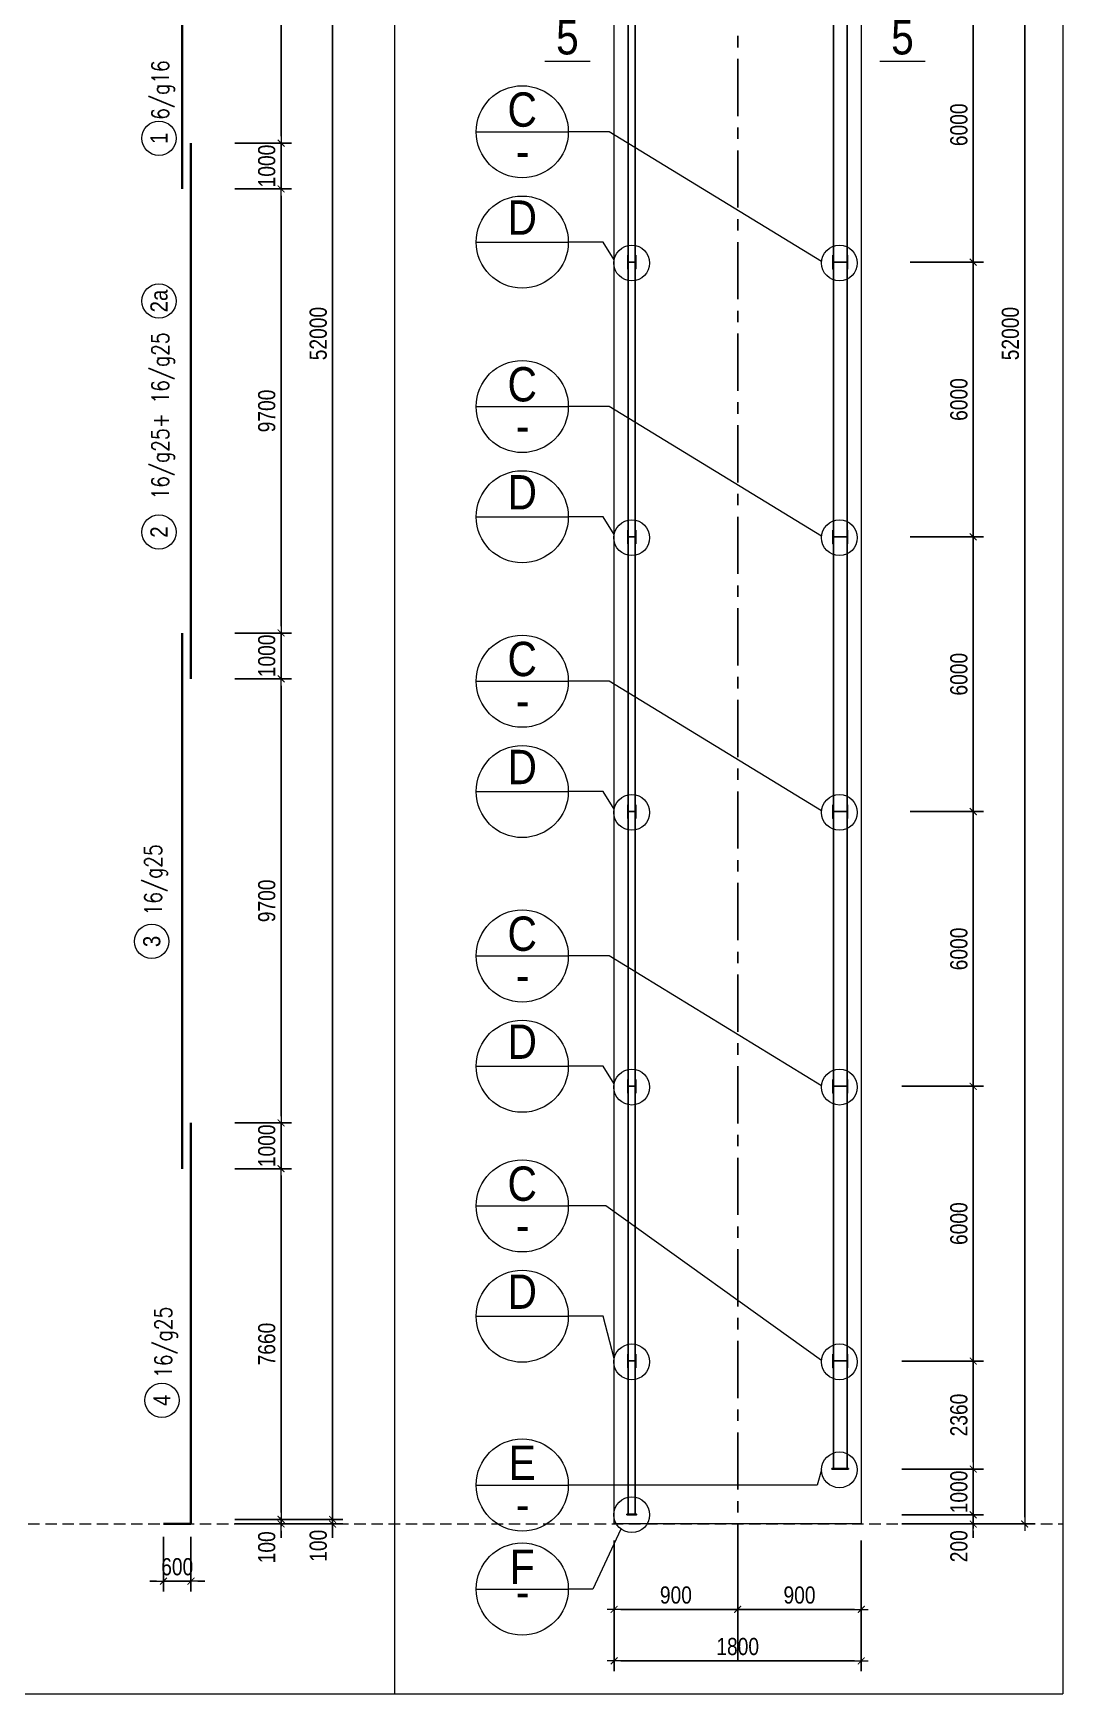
# Model space of a CAD drawing. Header units: millimetres. Extents: x -2123450 to -961021, y -260876 to 649159.
# Drawn here: x -1474289 to -1451797, y 450275 to 486544 of the extents above; entities that cross this region are included whole.
import ezdxf
from ezdxf.enums import TextEntityAlignment as Align

# ---------------------------------------------------------------- set-up
doc = ezdxf.new("R2010")
doc.units = ezdxf.units.MM
doc.header["$LTSCALE"] = 1000
doc.header["$MEASUREMENT"] = 0
doc.header["$PDMODE"] = 66
doc.linetypes.add('CENTER', pattern=[2, 1.25, -0.25, 0.25, -0.25])
doc.linetypes.add('HIDDEN', pattern=[0.375, 0.25, -0.125])
doc.layers.get('DEFPOINTS').update_dxf_attribs({"linetype": 'CONTINUOUS'})
for name, color, linetype in [('01AXIS', 5, 'CENTER'), ('03BORER', 3, 'CONTINUOUS'), ('KCS_BORDER', 3, 'CONTINUOUS'), ('NDC_S_REBAR DES.', 2, 'CONTINUOUS')]:
    doc.layers.add(name, color=color, linetype=linetype)
for name, color, linetype, lineweight in [('NDC_S_CONTINUOUS', 3, 'CONTINUOUS', 20), ('NDC_S_DIM', 1, 'CONTINUOUS', 9), ('NDC_S_HATCH MATERIAL', 8, 'CONTINUOUS', 13), ('NDC_S_LEADER', 1, 'CONTINUOUS', 9), ('NDC_S_REBAR', 4, 'CONTINUOUS', 35), ('NDC_S_REBAR NO.', 7, 'CONTINUOUS', 20), ('NDC_S_REBAR NO. BOX', 1, 'CONTINUOUS', 9), ('NDC_S_VN TITLE', 6, 'CONTINUOUS', 9)]:
    doc.layers.add(name, color=color, linetype=linetype, lineweight=lineweight)
doc.styles.add('NDC_ARIAL', font='arial.ttf', dxfattribs={"width": 0.8})
doc.styles.add('NDC_ROMANS', font='romans.shx', dxfattribs={"width": 0.8, "bigfont": 'vns.shx'})
doc.dimstyles.new('NDC_1-150', dxfattribs={"dimscale": 150, "dimtxt": 2.5, "dimasz": 1, "dimexe": 1.5, "dimexo": 0, "dimgap": 0.8, "dimtad": 1, "dimdec": 0, "dimdsep": 46, "dimtxsty": 'NDC_ARIAL', "dimblk": 'DIMMARK', "dimcen": 49999.938995, "dimdle": 1.5, "dimclrd": 1, "dimclre": 1, "dimclrt": 3, "dimadec": 0, "dimazin": 0, "dimtfac": 1, "dimtdec": 0, "dimtix": 1, "dimtmove": 2, "dimatfit": 3, "dimfxl": 1, "dimarcsym": 0})

# ---------------------------------------------------------------- blocks, each defined once
blk = doc.blocks.new('detail_201409111408')
at = {"layer": '03BORER'}
blk.add_line((-25, 0), (25, 0), dxfattribs=at)
for points in [[(-26.9, -24.9), (-25, -24.9), (-25, 24.9), (-26.9, 24.9)], [(26.9, -24.9), (25, -24.9), (25, 24.9), (26.9, 24.9)]]:
    blk.add_lwpolyline(points, close=True, dxfattribs=at)
blk = doc.blocks.new('*U204')
at = {"layer": 'KCS_BORDER', "xscale": 6, "yscale": 6, "zscale": 6}
blk.add_blockref('detail_201409111408', (0, 0), dxfattribs=at)
blk = doc.blocks.new('detail_201409111407')
at = {"layer": 'KCS_BORDER'}
blk.add_line((-12.5, 0), (12.5, 0), dxfattribs=at)
for points in [[(-14.4, -24.9), (-12.5, -24.9), (-12.5, 24.9), (-14.4, 24.9)], [(14.4, -24.9), (12.5, -24.9), (12.5, 24.9), (14.4, 24.9)]]:
    blk.add_lwpolyline(points, close=True, dxfattribs=at)
blk = doc.blocks.new('*U205')
at = {"layer": 'KCS_BORDER', "xscale": 6, "yscale": 6, "zscale": 6}
blk.add_blockref('detail_201409111407', (0, 0), dxfattribs=at)
blk = doc.blocks.new('DIMMARK')
at = {"layer": 'NDC_S_DIM', "color": 1}
blk.add_line((-1.5, 0), (1, 0), dxfattribs=at)
at = {"layer": 'NDC_S_DIM', "color": 2, "const_width": 0.15}
blk.add_lwpolyline([(-0.5, -0.5), (0.5, 0.5)], dxfattribs=at)
blk = doc.blocks.new('*D1735')
at = {"layer": 'DEFPOINTS', "color": 0, "transparency": 16777216}
for p in [(-1455135, 487543), (-1455135, 481543), (-1453754, 481543)]:
    blk.add_point(p, dxfattribs=at)
at = {"layer": 'NDC_S_DIM', "color": 1, "lineweight": -2, "transparency": 16777216}
for p, q in [((-1455135, 487543), (-1453529, 487543)), ((-1453754, 487393), (-1453754, 481693)), ((-1455135, 481543), (-1453529, 481543))]:
    blk.add_line(p, q, dxfattribs=at)
at = {"layer": 'NDC_S_DIM', "color": 1, "lineweight": -2, "transparency": 16777216, "xscale": 150, "yscale": 150, "zscale": 150}
for p, rotation in [((-1453754, 487543), 90), ((-1453754, 481543), 270)]:
    blk.add_blockref('DIMMARK', p, dxfattribs=dict(at, rotation=rotation))
at = {"layer": 'NDC_S_DIM', "color": 3, "transparency": 16777216, "insert": (-1454066, 484543), "char_height": 375, "attachment_point": 5, "rotation": 90, "style": 'NDC_ARIAL'}
blk.add_mtext('6000', dxfattribs=at)
blk = doc.blocks.new('*D1736')
at = {"layer": 'DEFPOINTS', "color": 0, "transparency": 16777216}
for p in [(-1455135, 481543), (-1455135, 475543), (-1453754, 475543)]:
    blk.add_point(p, dxfattribs=at)
at = {"layer": 'NDC_S_DIM', "color": 1, "lineweight": -2, "transparency": 16777216}
for p, q in [((-1455135, 481543), (-1453529, 481543)), ((-1453754, 481393), (-1453754, 475693)), ((-1455135, 475543), (-1453529, 475543))]:
    blk.add_line(p, q, dxfattribs=at)
at = {"layer": 'NDC_S_DIM', "color": 1, "lineweight": -2, "transparency": 16777216, "xscale": 150, "yscale": 150, "zscale": 150}
for p, rotation in [((-1453754, 481543), 90), ((-1453754, 475543), 270)]:
    blk.add_blockref('DIMMARK', p, dxfattribs=dict(at, rotation=rotation))
at = {"layer": 'NDC_S_DIM', "color": 3, "transparency": 16777216, "insert": (-1454066, 478543), "char_height": 375, "attachment_point": 5, "rotation": 90, "style": 'NDC_ARIAL'}
blk.add_mtext('6000', dxfattribs=at)
blk = doc.blocks.new('*D1737')
at = {"layer": 'DEFPOINTS', "color": 0, "transparency": 16777216}
for p in [(-1455135, 475543), (-1455135, 469543), (-1453754, 469543)]:
    blk.add_point(p, dxfattribs=at)
at = {"layer": 'NDC_S_DIM', "color": 1, "lineweight": -2, "transparency": 16777216}
for p, q in [((-1455135, 475543), (-1453529, 475543)), ((-1453754, 475393), (-1453754, 469693)), ((-1455135, 469543), (-1453529, 469543))]:
    blk.add_line(p, q, dxfattribs=at)
at = {"layer": 'NDC_S_DIM', "color": 1, "lineweight": -2, "transparency": 16777216, "xscale": 150, "yscale": 150, "zscale": 150}
for p, rotation in [((-1453754, 475543), 90), ((-1453754, 469543), 270)]:
    blk.add_blockref('DIMMARK', p, dxfattribs=dict(at, rotation=rotation))
at = {"layer": 'NDC_S_DIM', "color": 3, "transparency": 16777216, "insert": (-1454066, 472543), "char_height": 375, "attachment_point": 5, "rotation": 90, "style": 'NDC_ARIAL'}
blk.add_mtext('6000', dxfattribs=at)
blk = doc.blocks.new('*D1738')
at = {"layer": 'DEFPOINTS', "color": 0, "transparency": 16777216}
for p in [(-1455135, 505983), (-1455316, 453983), (-1452629, 453983)]:
    blk.add_point(p, dxfattribs=at)
at = {"layer": 'NDC_S_DIM', "color": 1, "lineweight": -2, "transparency": 16777216}
for p, q in [((-1455135, 505983), (-1452404, 505983)), ((-1452629, 505833), (-1452629, 454133)), ((-1455316, 453983), (-1452404, 453983))]:
    blk.add_line(p, q, dxfattribs=at)
at = {"layer": 'NDC_S_DIM', "color": 1, "lineweight": -2, "transparency": 16777216, "xscale": 150, "yscale": 150, "zscale": 150}
for p, rotation in [((-1452629, 505983), 90), ((-1452629, 453983), 270)]:
    blk.add_blockref('DIMMARK', p, dxfattribs=dict(at, rotation=rotation))
at = {"layer": 'NDC_S_DIM', "color": 3, "transparency": 16777216, "insert": (-1452941, 479983), "char_height": 375, "attachment_point": 5, "rotation": 90, "style": 'NDC_ARIAL'}
blk.add_mtext('52000', dxfattribs=at)
blk = doc.blocks.new('*D1740')
at = {"layer": 'DEFPOINTS', "color": 0, "transparency": 16777216}
for p in [(-1469882, 483143), (-1469882, 473443), (-1468874, 473443)]:
    blk.add_point(p, dxfattribs=at)
at = {"layer": 'NDC_S_DIM', "color": 1, "lineweight": -2, "transparency": 16777216}
for p, q in [((-1469882, 483143), (-1468649, 483143)), ((-1468874, 482993), (-1468874, 473593)), ((-1469882, 473443), (-1468649, 473443))]:
    blk.add_line(p, q, dxfattribs=at)
at = {"layer": 'NDC_S_DIM', "color": 1, "lineweight": -2, "transparency": 16777216, "xscale": 150, "yscale": 150, "zscale": 150}
for p, rotation in [((-1468874, 483143), 90), ((-1468874, 473443), 270)]:
    blk.add_blockref('DIMMARK', p, dxfattribs=dict(at, rotation=rotation))
at = {"layer": 'NDC_S_DIM', "color": 3, "transparency": 16777216, "insert": (-1469186, 478293), "char_height": 375, "attachment_point": 5, "rotation": 90, "style": 'NDC_ARIAL'}
blk.add_mtext('9700', dxfattribs=at)
blk = doc.blocks.new('*D1741')
at = {"layer": 'DEFPOINTS', "color": 0, "transparency": 16777216}
for p in [(-1469882, 473443), (-1469882, 472443), (-1468874, 472443)]:
    blk.add_point(p, dxfattribs=at)
at = {"layer": 'NDC_S_DIM', "color": 1, "lineweight": -2, "transparency": 16777216}
for p, q in [((-1468874, 473593), (-1468874, 473743)), ((-1469882, 473443), (-1468649, 473443)), ((-1468874, 473443), (-1468874, 472443)), ((-1469882, 472443), (-1468649, 472443)), ((-1468874, 472293), (-1468874, 472143))]:
    blk.add_line(p, q, dxfattribs=at)
at = {"layer": 'NDC_S_DIM', "color": 1, "lineweight": -2, "transparency": 16777216, "xscale": 150, "yscale": 150, "zscale": 150}
for p, rotation in [((-1468874, 473443), 270), ((-1468874, 472443), 90)]:
    blk.add_blockref('DIMMARK', p, dxfattribs=dict(at, rotation=rotation))
at = {"layer": 'NDC_S_DIM', "color": 3, "transparency": 16777216, "insert": (-1469186, 472943), "char_height": 375, "attachment_point": 5, "rotation": 90, "style": 'NDC_ARIAL'}
blk.add_mtext('1000', dxfattribs=at)
blk = doc.blocks.new('*D1742')
at = {"layer": 'DEFPOINTS', "color": 0, "transparency": 16777216}
for p in [(-1469882, 472443), (-1469882, 462743), (-1468874, 462743)]:
    blk.add_point(p, dxfattribs=at)
at = {"layer": 'NDC_S_DIM', "color": 1, "lineweight": -2, "transparency": 16777216}
for p, q in [((-1469882, 472443), (-1468649, 472443)), ((-1468874, 472293), (-1468874, 462893)), ((-1469882, 462743), (-1468649, 462743))]:
    blk.add_line(p, q, dxfattribs=at)
at = {"layer": 'NDC_S_DIM', "color": 1, "lineweight": -2, "transparency": 16777216, "xscale": 150, "yscale": 150, "zscale": 150}
for p, rotation in [((-1468874, 472443), 90), ((-1468874, 462743), 270)]:
    blk.add_blockref('DIMMARK', p, dxfattribs=dict(at, rotation=rotation))
at = {"layer": 'NDC_S_DIM', "color": 3, "transparency": 16777216, "insert": (-1469186, 467593), "char_height": 375, "attachment_point": 5, "rotation": 90, "style": 'NDC_ARIAL'}
blk.add_mtext('9700', dxfattribs=at)
blk = doc.blocks.new('*D1743')
at = {"layer": 'DEFPOINTS', "color": 0, "transparency": 16777216}
for p in [(-1469882, 462743), (-1469882, 461743), (-1468874, 461743)]:
    blk.add_point(p, dxfattribs=at)
at = {"layer": 'NDC_S_DIM', "color": 1, "lineweight": -2, "transparency": 16777216}
for p, q in [((-1468874, 462893), (-1468874, 463043)), ((-1469882, 462743), (-1468649, 462743)), ((-1468874, 462743), (-1468874, 461743)), ((-1469882, 461743), (-1468649, 461743)), ((-1468874, 461593), (-1468874, 461443))]:
    blk.add_line(p, q, dxfattribs=at)
at = {"layer": 'NDC_S_DIM', "color": 1, "lineweight": -2, "transparency": 16777216, "xscale": 150, "yscale": 150, "zscale": 150}
for p, rotation in [((-1468874, 462743), 270), ((-1468874, 461743), 90)]:
    blk.add_blockref('DIMMARK', p, dxfattribs=dict(at, rotation=rotation))
at = {"layer": 'NDC_S_DIM', "color": 3, "transparency": 16777216, "insert": (-1469186, 462243), "char_height": 375, "attachment_point": 5, "rotation": 90, "style": 'NDC_ARIAL'}
blk.add_mtext('1000', dxfattribs=at)
blk = doc.blocks.new('*D1744')
at = {"layer": 'DEFPOINTS', "color": 0, "transparency": 16777216}
for p in [(-1469882, 454083), (-1469882, 453983), (-1468874, 453983)]:
    blk.add_point(p, dxfattribs=at)
at = {"layer": 'NDC_S_DIM', "color": 1, "lineweight": -2, "transparency": 16777216}
for p, q in [((-1468874, 454233), (-1468874, 454383)), ((-1469882, 454083), (-1468649, 454083)), ((-1469882, 453983), (-1468649, 453983)), ((-1468874, 454083), (-1468874, 453983)), ((-1468874, 453833), (-1468874, 453683))]:
    blk.add_line(p, q, dxfattribs=at)
at = {"layer": 'NDC_S_DIM', "color": 1, "lineweight": -2, "transparency": 16777216, "xscale": 150, "yscale": 150, "zscale": 150}
for p, rotation in [((-1468874, 454083), 270), ((-1468874, 453983), 90)]:
    blk.add_blockref('DIMMARK', p, dxfattribs=dict(at, rotation=rotation))
at = {"layer": 'NDC_S_DIM', "color": 3, "transparency": 16777216, "insert": (-1469186, 453474), "char_height": 375, "attachment_point": 5, "rotation": 90, "style": 'NDC_ARIAL'}
blk.add_mtext('100', dxfattribs=at)
blk = doc.blocks.new('*D1745')
at = {"layer": 'DEFPOINTS', "color": 0, "transparency": 16777216}
for p in [(-1469882, 505983), (-1467749, 505983), (-1469882, 453983)]:
    blk.add_point(p, dxfattribs=at)
at = {"layer": 'NDC_S_DIM', "color": 1, "lineweight": -2, "transparency": 16777216}
for p, q in [((-1469882, 505983), (-1467524, 505983)), ((-1467749, 454133), (-1467749, 505833)), ((-1469882, 453983), (-1467524, 453983))]:
    blk.add_line(p, q, dxfattribs=at)
at = {"layer": 'NDC_S_DIM', "color": 1, "lineweight": -2, "transparency": 16777216, "xscale": 150, "yscale": 150, "zscale": 150}
for p, rotation in [((-1467749, 505983), 90), ((-1467749, 453983), 270)]:
    blk.add_blockref('DIMMARK', p, dxfattribs=dict(at, rotation=rotation))
at = {"layer": 'NDC_S_DIM', "color": 3, "transparency": 16777216, "insert": (-1468061, 479983), "char_height": 375, "attachment_point": 5, "rotation": 90, "style": 'NDC_ARIAL'}
blk.add_mtext('52000', dxfattribs=at)
blk = doc.blocks.new('*D1746')
at = {"layer": 'DEFPOINTS', "color": 0, "transparency": 16777216}
for p in [(-1469882, 454083), (-1469882, 453983), (-1467749, 453983)]:
    blk.add_point(p, dxfattribs=at)
at = {"layer": 'NDC_S_DIM', "color": 1, "lineweight": -2, "transparency": 16777216}
for p, q in [((-1467749, 454233), (-1467749, 454383)), ((-1469882, 454083), (-1467524, 454083)), ((-1469882, 453983), (-1467524, 453983)), ((-1467749, 454083), (-1467749, 453983)), ((-1467749, 453833), (-1467749, 453683))]:
    blk.add_line(p, q, dxfattribs=at)
at = {"layer": 'NDC_S_DIM', "color": 1, "lineweight": -2, "transparency": 16777216, "xscale": 150, "yscale": 150, "zscale": 150}
for p, rotation in [((-1467749, 454083), 270), ((-1467749, 453983), 90)]:
    blk.add_blockref('DIMMARK', p, dxfattribs=dict(at, rotation=rotation))
at = {"layer": 'NDC_S_DIM', "color": 3, "transparency": 16777216, "insert": (-1468061, 453508), "char_height": 375, "attachment_point": 5, "rotation": 90, "style": 'NDC_ARIAL'}
blk.add_mtext('100', dxfattribs=at)
blk = doc.blocks.new('*D1747')
at = {"layer": 'DEFPOINTS', "color": 0, "transparency": 16777216}
for p in [(-1455135, 469543), (-1455135, 463543), (-1453754, 463543)]:
    blk.add_point(p, dxfattribs=at)
at = {"layer": 'NDC_S_DIM', "color": 1, "lineweight": -2, "transparency": 16777216}
for p, q in [((-1455135, 469543), (-1453529, 469543)), ((-1453754, 469393), (-1453754, 463693)), ((-1455135, 463543), (-1453529, 463543))]:
    blk.add_line(p, q, dxfattribs=at)
at = {"layer": 'NDC_S_DIM', "color": 1, "lineweight": -2, "transparency": 16777216, "xscale": 150, "yscale": 150, "zscale": 150}
for p, rotation in [((-1453754, 469543), 90), ((-1453754, 463543), 270)]:
    blk.add_blockref('DIMMARK', p, dxfattribs=dict(at, rotation=rotation))
at = {"layer": 'NDC_S_DIM', "color": 3, "transparency": 16777216, "insert": (-1454066, 466543), "char_height": 375, "attachment_point": 5, "rotation": 90, "style": 'NDC_ARIAL'}
blk.add_mtext('6000', dxfattribs=at)
blk = doc.blocks.new('*D1754')
at = {"layer": 'DEFPOINTS', "color": 0, "transparency": 16777216}
for p in [(-1461599, 453619), (-1458899, 453619), (-1458899, 452119)]:
    blk.add_point(p, dxfattribs=at)
at = {"layer": 'NDC_S_DIM', "color": 1, "lineweight": -2, "transparency": 16777216}
for p, q in [((-1461599, 453619), (-1461599, 451894)), ((-1458899, 453619), (-1458899, 451894)), ((-1461449, 452119), (-1459049, 452119))]:
    blk.add_line(p, q, dxfattribs=at)
at = {"layer": 'NDC_S_DIM', "color": 1, "lineweight": -2, "transparency": 16777216, "xscale": 150, "yscale": 150, "zscale": 150, "rotation": 180}
blk.add_blockref('DIMMARK', (-1461599, 452119), dxfattribs=at)
at = {"layer": 'NDC_S_DIM', "color": 1, "lineweight": -2, "transparency": 16777216, "xscale": 150, "yscale": 150, "zscale": 150}
blk.add_blockref('DIMMARK', (-1458899, 452119), dxfattribs=at)
at = {"layer": 'NDC_S_DIM', "color": 3, "transparency": 16777216, "insert": (-1460249, 452430), "char_height": 375, "attachment_point": 5, "style": 'NDC_ARIAL'}
blk.add_mtext('900', dxfattribs=at)
blk = doc.blocks.new('*D1755')
at = {"layer": 'DEFPOINTS', "color": 0, "transparency": 16777216}
for p in [(-1458899, 453619), (-1456199, 453619), (-1456199, 452119)]:
    blk.add_point(p, dxfattribs=at)
at = {"layer": 'NDC_S_DIM', "color": 1, "lineweight": -2, "transparency": 16777216}
for p, q in [((-1458899, 453619), (-1458899, 451894)), ((-1456199, 453619), (-1456199, 451894)), ((-1458749, 452119), (-1456349, 452119))]:
    blk.add_line(p, q, dxfattribs=at)
at = {"layer": 'NDC_S_DIM', "color": 1, "lineweight": -2, "transparency": 16777216, "xscale": 150, "yscale": 150, "zscale": 150, "rotation": 180}
blk.add_blockref('DIMMARK', (-1458899, 452119), dxfattribs=at)
at = {"layer": 'NDC_S_DIM', "color": 1, "lineweight": -2, "transparency": 16777216, "xscale": 150, "yscale": 150, "zscale": 150}
blk.add_blockref('DIMMARK', (-1456199, 452119), dxfattribs=at)
at = {"layer": 'NDC_S_DIM', "color": 3, "transparency": 16777216, "insert": (-1457549, 452430), "char_height": 375, "attachment_point": 5, "style": 'NDC_ARIAL'}
blk.add_mtext('900', dxfattribs=at)
blk = doc.blocks.new('*D1756')
at = {"layer": 'DEFPOINTS', "color": 0, "transparency": 16777216}
for p in [(-1461599, 453619), (-1456199, 453619), (-1456199, 450994)]:
    blk.add_point(p, dxfattribs=at)
at = {"layer": 'NDC_S_DIM', "color": 1, "lineweight": -2, "transparency": 16777216}
for p, q in [((-1461599, 453619), (-1461599, 450769)), ((-1456199, 453619), (-1456199, 450769)), ((-1461449, 450994), (-1456349, 450994))]:
    blk.add_line(p, q, dxfattribs=at)
at = {"layer": 'NDC_S_DIM', "color": 1, "lineweight": -2, "transparency": 16777216, "xscale": 150, "yscale": 150, "zscale": 150, "rotation": 180}
blk.add_blockref('DIMMARK', (-1461599, 450994), dxfattribs=at)
at = {"layer": 'NDC_S_DIM', "color": 1, "lineweight": -2, "transparency": 16777216, "xscale": 150, "yscale": 150, "zscale": 150}
blk.add_blockref('DIMMARK', (-1456199, 450994), dxfattribs=at)
at = {"layer": 'NDC_S_DIM', "color": 3, "transparency": 16777216, "insert": (-1458899, 451305), "char_height": 375, "attachment_point": 5, "style": 'NDC_ARIAL'}
blk.add_mtext('1800', dxfattribs=at)
blk = doc.blocks.new('*D1757')
at = {"layer": 'DEFPOINTS', "color": 0, "transparency": 16777216}
for p in [(-1471443, 453701), (-1470843, 453701), (-1471443, 452735)]:
    blk.add_point(p, dxfattribs=at)
at = {"layer": 'NDC_S_DIM', "color": 1, "lineweight": -2, "transparency": 16777216}
for p, q in [((-1471443, 453701), (-1471443, 452510)), ((-1470843, 453701), (-1470843, 452510)), ((-1471593, 452735), (-1471743, 452735)), ((-1470843, 452735), (-1471443, 452735)), ((-1470693, 452735), (-1470543, 452735))]:
    blk.add_line(p, q, dxfattribs=at)
at = {"layer": 'NDC_S_DIM', "color": 1, "lineweight": -2, "transparency": 16777216, "xscale": 150, "yscale": 150, "zscale": 150}
blk.add_blockref('DIMMARK', (-1471443, 452735), dxfattribs=at)
at = {"layer": 'NDC_S_DIM', "color": 1, "lineweight": -2, "transparency": 16777216, "xscale": 150, "yscale": 150, "zscale": 150, "rotation": 180}
blk.add_blockref('DIMMARK', (-1470843, 452735), dxfattribs=at)
at = {"layer": 'NDC_S_DIM', "color": 3, "transparency": 16777216, "insert": (-1471143, 453047), "char_height": 375, "attachment_point": 5, "style": 'NDC_ARIAL'}
blk.add_mtext('600', dxfattribs=at)
blk = doc.blocks.new('*D1759')
at = {"layer": 'DEFPOINTS', "color": 0, "transparency": 16777216}
for p in [(-1455316, 463543), (-1455316, 457543), (-1453754, 457543)]:
    blk.add_point(p, dxfattribs=at)
at = {"layer": 'NDC_S_DIM', "color": 1, "lineweight": -2, "transparency": 16777216}
for p, q in [((-1455316, 463543), (-1453529, 463543)), ((-1453754, 463393), (-1453754, 457693)), ((-1455316, 457543), (-1453529, 457543))]:
    blk.add_line(p, q, dxfattribs=at)
at = {"layer": 'NDC_S_DIM', "color": 1, "lineweight": -2, "transparency": 16777216, "xscale": 150, "yscale": 150, "zscale": 150}
for p, rotation in [((-1453754, 463543), 90), ((-1453754, 457543), 270)]:
    blk.add_blockref('DIMMARK', p, dxfattribs=dict(at, rotation=rotation))
at = {"layer": 'NDC_S_DIM', "color": 3, "transparency": 16777216, "insert": (-1454066, 460543), "char_height": 375, "attachment_point": 5, "rotation": 90, "style": 'NDC_ARIAL'}
blk.add_mtext('6000', dxfattribs=at)
blk = doc.blocks.new('*D1767')
at = {"layer": 'DEFPOINTS', "color": 0, "transparency": 16777216}
for p in [(-1469882, 484143), (-1468874, 484143), (-1469882, 483143)]:
    blk.add_point(p, dxfattribs=at)
at = {"layer": 'NDC_S_DIM', "color": 1, "lineweight": -2, "transparency": 16777216}
for p, q in [((-1468874, 484293), (-1468874, 484443)), ((-1469882, 484143), (-1468649, 484143)), ((-1468874, 483143), (-1468874, 484143)), ((-1469882, 483143), (-1468649, 483143)), ((-1468874, 482993), (-1468874, 482843))]:
    blk.add_line(p, q, dxfattribs=at)
at = {"layer": 'NDC_S_DIM', "color": 1, "lineweight": -2, "transparency": 16777216, "xscale": 150, "yscale": 150, "zscale": 150}
for p, rotation in [((-1468874, 484143), 270), ((-1468874, 483143), 90)]:
    blk.add_blockref('DIMMARK', p, dxfattribs=dict(at, rotation=rotation))
at = {"layer": 'NDC_S_DIM', "color": 3, "transparency": 16777216, "insert": (-1469186, 483643), "char_height": 375, "attachment_point": 5, "rotation": 90, "style": 'NDC_ARIAL'}
blk.add_mtext('1000', dxfattribs=at)
blk = doc.blocks.new('*D1768')
at = {"layer": 'DEFPOINTS', "color": 0, "transparency": 16777216}
for p in [(-1469882, 492943), (-1468874, 492943), (-1469882, 484143)]:
    blk.add_point(p, dxfattribs=at)
at = {"layer": 'NDC_S_DIM', "color": 1, "lineweight": -2, "transparency": 16777216}
for p, q in [((-1469882, 492943), (-1468649, 492943)), ((-1468874, 484293), (-1468874, 492793)), ((-1469882, 484143), (-1468649, 484143))]:
    blk.add_line(p, q, dxfattribs=at)
at = {"layer": 'NDC_S_DIM', "color": 1, "lineweight": -2, "transparency": 16777216, "xscale": 150, "yscale": 150, "zscale": 150}
for p, rotation in [((-1468874, 492943), 90), ((-1468874, 484143), 270)]:
    blk.add_blockref('DIMMARK', p, dxfattribs=dict(at, rotation=rotation))
at = {"layer": 'NDC_S_DIM', "color": 3, "transparency": 16777216, "insert": (-1469186, 488543), "char_height": 375, "attachment_point": 5, "rotation": 90, "style": 'NDC_ARIAL'}
blk.add_mtext('8800', dxfattribs=at)
blk = doc.blocks.new('*D1816')
at = {"layer": 'DEFPOINTS', "color": 0, "transparency": 16777216}
for p in [(-1455316, 454183), (-1453754, 454183), (-1455316, 453983)]:
    blk.add_point(p, dxfattribs=at)
at = {"layer": 'NDC_S_DIM', "color": 1, "lineweight": -2, "transparency": 16777216}
for p, q in [((-1453754, 454333), (-1453754, 454483)), ((-1455316, 454183), (-1453529, 454183)), ((-1453754, 453983), (-1453754, 454183)), ((-1455316, 453983), (-1453529, 453983)), ((-1453754, 453833), (-1453754, 453683))]:
    blk.add_line(p, q, dxfattribs=at)
at = {"layer": 'NDC_S_DIM', "color": 1, "lineweight": -2, "transparency": 16777216, "xscale": 150, "yscale": 150, "zscale": 150}
for p, rotation in [((-1453754, 454183), 270), ((-1453754, 453983), 90)]:
    blk.add_blockref('DIMMARK', p, dxfattribs=dict(at, rotation=rotation))
at = {"layer": 'NDC_S_DIM', "color": 3, "transparency": 16777216, "insert": (-1454066, 453497), "char_height": 375, "attachment_point": 5, "rotation": 90, "style": 'NDC_ARIAL'}
blk.add_mtext('200', dxfattribs=at)
blk = doc.blocks.new('*D1817')
at = {"layer": 'DEFPOINTS', "color": 0, "transparency": 16777216}
for p in [(-1455316, 455183), (-1455316, 454183), (-1453754, 454183)]:
    blk.add_point(p, dxfattribs=at)
at = {"layer": 'NDC_S_DIM', "color": 1, "lineweight": -2, "transparency": 16777216}
for p, q in [((-1455316, 455183), (-1453529, 455183)), ((-1453754, 455333), (-1453754, 455483)), ((-1453754, 455183), (-1453754, 454183)), ((-1455316, 454183), (-1453529, 454183)), ((-1453754, 454033), (-1453754, 453883))]:
    blk.add_line(p, q, dxfattribs=at)
at = {"layer": 'NDC_S_DIM', "color": 1, "lineweight": -2, "transparency": 16777216, "xscale": 150, "yscale": 150, "zscale": 150}
for p, rotation in [((-1453754, 455183), 270), ((-1453754, 454183), 90)]:
    blk.add_blockref('DIMMARK', p, dxfattribs=dict(at, rotation=rotation))
at = {"layer": 'NDC_S_DIM', "color": 3, "transparency": 16777216, "insert": (-1454066, 454683), "char_height": 375, "attachment_point": 5, "rotation": 90, "style": 'NDC_ARIAL'}
blk.add_mtext('1000', dxfattribs=at)
blk = doc.blocks.new('*D1818')
at = {"layer": 'DEFPOINTS', "color": 0, "transparency": 16777216}
for p in [(-1455316, 457543), (-1455316, 455183), (-1453754, 455183)]:
    blk.add_point(p, dxfattribs=at)
at = {"layer": 'NDC_S_DIM', "color": 1, "lineweight": -2, "transparency": 16777216}
for p, q in [((-1455316, 457543), (-1453529, 457543)), ((-1453754, 457393), (-1453754, 455333)), ((-1455316, 455183), (-1453529, 455183))]:
    blk.add_line(p, q, dxfattribs=at)
at = {"layer": 'NDC_S_DIM', "color": 1, "lineweight": -2, "transparency": 16777216, "xscale": 150, "yscale": 150, "zscale": 150}
for p, rotation in [((-1453754, 457543), 90), ((-1453754, 455183), 270)]:
    blk.add_blockref('DIMMARK', p, dxfattribs=dict(at, rotation=rotation))
at = {"layer": 'NDC_S_DIM', "color": 3, "transparency": 16777216, "insert": (-1454066, 456363), "char_height": 375, "attachment_point": 5, "rotation": 90, "style": 'NDC_ARIAL'}
blk.add_mtext('2360', dxfattribs=at)
blk = doc.blocks.new('*D1819')
at = {"layer": 'DEFPOINTS', "color": 0, "transparency": 16777216}
for p in [(-1469882, 461743), (-1469882, 454083), (-1468874, 454083)]:
    blk.add_point(p, dxfattribs=at)
at = {"layer": 'NDC_S_DIM', "color": 1, "lineweight": -2, "transparency": 16777216}
for p, q in [((-1469882, 461743), (-1468649, 461743)), ((-1468874, 461593), (-1468874, 454233)), ((-1469882, 454083), (-1468649, 454083))]:
    blk.add_line(p, q, dxfattribs=at)
at = {"layer": 'NDC_S_DIM', "color": 1, "lineweight": -2, "transparency": 16777216, "xscale": 150, "yscale": 150, "zscale": 150}
for p, rotation in [((-1468874, 461743), 90), ((-1468874, 454083), 270)]:
    blk.add_blockref('DIMMARK', p, dxfattribs=dict(at, rotation=rotation))
at = {"layer": 'NDC_S_DIM', "color": 3, "transparency": 16777216, "insert": (-1469186, 457913), "char_height": 375, "attachment_point": 5, "rotation": 90, "style": 'NDC_ARIAL'}
blk.add_mtext('7660', dxfattribs=at)

msp = doc.modelspace()

# ---------------------------------------------------------------- linework, layer by layer
at = {"layer": '01AXIS'}
msp.add_line((-1458898.98, 505983.34), (-1458898.98, 451019.11), dxfattribs=at)
at = {"layer": '03BORER'}
for p, q in [((-1456479.42, 455194.85), (-1456839.42, 455194.85)), ((-1461318.55, 454194.85), (-1461108.55, 454194.85)), ((-1461108.55, 454194.85), (-1461318.55, 454194.85))]:
    msp.add_line(p, q, dxfattribs=at)
for points in [[(-1456839.42, 455183.34), (-1456839.42, 455194.85), (-1456479.42, 455194.85), (-1456479.42, 455183.34)], [(-1461318.55, 454183.34), (-1461318.55, 454194.85), (-1461108.55, 454194.85), (-1461108.55, 454183.34)]]:
    msp.add_lwpolyline(points, close=True, dxfattribs=at)
at = {"layer": 'KCS_BORDER'}
for points in [[(-1461288.55, 493531.82), (-1461138.55, 493531.82), (-1461138.55, 454194.85), (-1461288.55, 454194.85)], [(-1456509.42, 493531.82), (-1456809.42, 493531.82), (-1456809.42, 455194.85), (-1456509.42, 455194.85)]]:
    msp.add_lwpolyline(points, close=True, dxfattribs=at)
at = {"layer": 'NDC_S_CONTINUOUS'}
for p, q in [((-1466397.5, 511855.12), (-1466397.5, 450274.58)), ((-1451797.19, 511854.12), (-1451797.19, 450274.58)), ((-1474766.29, 450274.58), (-1451797.19, 450274.58))]:
    msp.add_line(p, q, dxfattribs=at)
msp.add_lwpolyline([(-1461598.98, 492943.34), (-1456198.98, 492943.34), (-1456198.98, 453983.34), (-1461598.98, 453983.34)], close=True, dxfattribs=at)
at = {"layer": 'NDC_S_HATCH MATERIAL', "linetype": 'HIDDEN'}
msp.add_line((-1499524.06, 453983.34), (-1451797.19, 453983.34), dxfattribs=at)
at = {"layer": 'NDC_S_LEADER'}
for p, q in [((-1464612.15, 484389.83), (-1462599.67, 484389.83)), ((-1464612.15, 481981.63), (-1462599.67, 481981.63)), ((-1464612.15, 478389.83), (-1462599.67, 478389.83)), ((-1464612.15, 475981.63), (-1462599.67, 475981.63)), ((-1464612.15, 472389.83), (-1462599.67, 472389.83)), ((-1464612.15, 469981.63), (-1462599.67, 469981.63)), ((-1464612.15, 466389.83), (-1462599.67, 466389.83)), ((-1464612.15, 463981.63), (-1462599.67, 463981.63)), ((-1464612.15, 460930.22), (-1462599.67, 460930.22)), ((-1464612.15, 458522.02), (-1462599.67, 458522.02)), ((-1464612.15, 454834.12), (-1462599.67, 454834.12)), ((-1464612.15, 452562.51), (-1462599.67, 452562.51))]:
    msp.add_line(p, q, dxfattribs=at)
for points in [[(-1457066.7, 481556.23), (-1461706.2, 484389.83), (-1462599.67, 484389.83)], [(-1461597.81, 481594.89), (-1461841.48, 481981.63), (-1462599.67, 481981.63)], [(-1457066.7, 475556.23), (-1461706.2, 478389.83), (-1462599.67, 478389.83)], [(-1461597.81, 475594.89), (-1461841.48, 475981.63), (-1462599.67, 475981.63)], [(-1457066.7, 469556.23), (-1461706.2, 472389.83), (-1462599.67, 472389.83)], [(-1461597.81, 469594.89), (-1461841.48, 469981.63), (-1462599.67, 469981.63)], [(-1457066.7, 463556.23), (-1461706.2, 466389.83), (-1462599.67, 466389.83)], [(-1461597.81, 463594.89), (-1461841.48, 463981.63), (-1462599.67, 463981.63)], [(-1457066.7, 457556.23), (-1461780.36, 460930.22), (-1462599.67, 460930.22)], [(-1461597.81, 457594.89), (-1461841.48, 458522.02), (-1462599.67, 458522.02)], [(-1457067.98, 455165.59), (-1457161.35, 454834.12), (-1462599.67, 454834.12)], [(-1461448.95, 453873.59), (-1462060.4, 452562.51), (-1462599.67, 452562.51)]]:
    msp.add_lwpolyline(points, dxfattribs=at)
for centre, radius in [((-1463605.91, 484389.83), 1006.24), ((-1463605.91, 481981.63), 1006.24), ((-1463605.91, 478389.83), 1006.24), ((-1463605.91, 475981.63), 1006.24), ((-1463605.91, 472389.83), 1006.24), ((-1463605.91, 469981.63), 1006.24), ((-1463605.91, 466389.83), 1006.24), ((-1463605.91, 463981.63), 1006.24), ((-1463605.91, 460930.22), 1006.24), ((-1463605.91, 458522.02), 1006.24), ((-1461213.55, 454185.34), 390.63), ((-1463605.91, 452562.51), 1006.24)]:
    msp.add_circle(centre, radius, dxfattribs=at)
at = {"layer": 'NDC_S_REBAR'}
for p, q in [((-1471033.39, 483143.34), (-1471033.39, 492943.34)), ((-1470843.25, 484143.34), (-1470843.25, 472443.34)), ((-1471033.39, 461743.34), (-1471033.39, 473443.34)), ((-1470843.25, 462743.34), (-1470843.25, 453983.34)), ((-1470843.25, 453983.34), (-1471443.1, 453983.34))]:
    msp.add_line(p, q, dxfattribs=at)
at = {"layer": 'NDC_S_REBAR NO. BOX'}
for centre, radius in [((-1471541.7, 484249.81), 375), ((-1461213.55, 481524.59), 390.63), ((-1456677.35, 481524.59), 390.63), ((-1471541.7, 480694.04), 375), ((-1471541.7, 475648.84), 375), ((-1461213.55, 475524.59), 390.63), ((-1456677.35, 475524.59), 390.63), ((-1461213.55, 469524.59), 390.63), ((-1456677.35, 469524.59), 390.63), ((-1471699.61, 466707.2), 375), ((-1461213.55, 463524.59), 390.63), ((-1456677.35, 463524.59), 390.63), ((-1461213.55, 457524.59), 390.63), ((-1456677.35, 457524.59), 390.63), ((-1471477.31, 456684.9), 375), ((-1463605.91, 454834.12), 1006.24), ((-1456677.35, 455165.59), 390.63)]:
    msp.add_circle(centre, radius, dxfattribs=at)

# ---------------------------------------------------------------- block references
at = {"layer": 'KCS_BORDER', "color": 0, "linetype": 'ByBlock', "lineweight": -2, "transparency": 16777216, "xscale": -1, "rotation": 180}
for p in [(-1461213.55, 481543.34), (-1461213.55, 475543.34), (-1461213.55, 469543.34), (-1461213.55, 463543.34), (-1461213.55, 457543.34)]:
    msp.add_blockref('*U205', p, dxfattribs=at)
at = {"layer": 'NDC_S_DIM', "color": 0, "linetype": 'ByBlock', "lineweight": -2, "transparency": 16777216, "xscale": -1, "rotation": 180}
for p in [(-1456659.42, 481543.34), (-1456659.42, 475543.34), (-1456659.42, 469543.34), (-1456659.42, 463543.34), (-1456659.42, 457543.34)]:
    msp.add_blockref('*U204', p, dxfattribs=at)

# ---------------------------------------------------------------- texts
at = {"layer": 'NDC_S_REBAR DES.', "style": 'NDC_ROMANS', "width": 0.8}
for s, p in [('6/g16', (-1471484.99, 485302.58)), ('16/g25+ 16/g25', (-1471484.99, 478184.36)), ('16/g25 ', (-1471642.9, 468153.67)), ('16/g25', (-1471420.6, 457950.22))]:
    msp.add_text(s, height=375, rotation=90, dxfattribs=at).set_placement(p, align=Align.MIDDLE)
at = {"layer": 'NDC_S_REBAR NO.', "style": 'NDC_ARIAL', "width": 0.85}
for s, p in [('C', (-1463605.91, 484876.32)), ('-', (-1463597.2, 483969.74)), ('D', (-1463605.91, 482516.76)), ('C', (-1463605.91, 478876.32)), ('-', (-1463597.2, 477969.74)), ('D', (-1463605.91, 476516.76)), ('C', (-1463605.91, 472876.32)), ('-', (-1463597.2, 471969.74)), ('D', (-1463605.91, 470516.76)), ('C', (-1463605.91, 466876.32)), ('-', (-1463597.2, 465969.74)), ('D', (-1463605.91, 464516.76)), ('C', (-1463605.91, 461416.7)), ('-', (-1463597.2, 460510.12)), ('D', (-1463605.91, 459057.15)), ('E', (-1463605.91, 455320.6)), ('-', (-1463597.2, 454414.02)), ('F', (-1463605.91, 453048.99)), ('-', (-1463597.2, 452507.23))]:
    msp.add_text(s, height=750, dxfattribs=at).set_placement(p, align=Align.MIDDLE_CENTER)
for s, p in [('1', (-1471541.7, 484249.81)), ('2a', (-1471541.7, 480694.04)), ('2', (-1471541.7, 475648.84)), ('3', (-1471699.61, 466707.2)), ('4', (-1471477.31, 456684.9))]:
    msp.add_text(s, height=375, rotation=90, dxfattribs=at).set_placement(p, align=Align.MIDDLE_CENTER)
at = {"layer": 'NDC_S_VN TITLE', "style": 'NDC_ARIAL', "width": 0.85}
for p in [(-1462619.3, 486449.55), (-1455299.91, 486449.55)]:
    msp.add_text('%%U 5 ', height=750, dxfattribs=at).set_placement(p, align=Align.MIDDLE)

# ---------------------------------------------------------------- dimensions: what is measured, and where the dimension line sits
at = {"layer": 'NDC_S_DIM'}
for base, p1, p2, picture, middle in [((-1467749.17, 505983.34), (-1469881.98, 453983.34), (-1469881.98, 505983.34), '*D1745', (-1468060.63, 479983.34)), ((-1452629.42, 453983.34), (-1455135.45, 505983.34), (-1455316.23, 453983.34), '*D1738', (-1452940.88, 479983.34)), ((-1468874.17, 492943.34), (-1469881.98, 484143.34), (-1469881.98, 492943.34), '*D1768', (-1469185.63, 488543.34)), ((-1453754.42, 481543.34), (-1455135.45, 487543.34), (-1455135.45, 481543.34), '*D1735', (-1454065.88, 484543.34)), ((-1468874.17, 484143.34), (-1469881.98, 483143.34), (-1469881.98, 484143.34), '*D1767', (-1469185.63, 483643.34)), ((-1468874.17, 473443.34), (-1469881.98, 483143.34), (-1469881.98, 473443.34), '*D1740', (-1469185.63, 478293.34)), ((-1453754.42, 475543.34), (-1455135.45, 481543.34), (-1455135.45, 475543.34), '*D1736', (-1454065.88, 478543.34)), ((-1453754.42, 469543.34), (-1455135.45, 475543.34), (-1455135.45, 469543.34), '*D1737', (-1454065.88, 472543.34)), ((-1468874.17, 472443.34), (-1469881.98, 473443.34), (-1469881.98, 472443.34), '*D1741', (-1469185.63, 472943.34)), ((-1468874.17, 462743.34), (-1469881.98, 472443.34), (-1469881.98, 462743.34), '*D1742', (-1469185.63, 467593.34)), ((-1453754.42, 463543.34), (-1455135.45, 469543.34), (-1455135.45, 463543.34), '*D1747', (-1454065.88, 466543.34)), ((-1453754.42, 457543.34), (-1455316.23, 463543.34), (-1455316.23, 457543.34), '*D1759', (-1454065.88, 460543.34)), ((-1468874.17, 461743.34), (-1469881.98, 462743.34), (-1469881.98, 461743.34), '*D1743', (-1469185.63, 462243.34)), ((-1468874.17, 454083.34), (-1469881.98, 461743.34), (-1469881.98, 454083.34), '*D1819', (-1469185.63, 457913.34)), ((-1453754.42, 455183.34), (-1455316.23, 457543.34), (-1455316.23, 455183.34), '*D1818', (-1454066.01, 456363.34)), ((-1453754.42, 454183.34), (-1455316.23, 455183.34), (-1455316.23, 454183.34), '*D1817', (-1454065.88, 454683.34))]:
    dim = msp.add_linear_dim(base=base, p1=p1, p2=p2, angle=90, dimstyle='NDC_1-150', dxfattribs=at)
    dim.commit()
    dim.dimension.update_dxf_attribs({"geometry": picture, "text_midpoint": middle})
for base, p1, p2, picture, middle in [((-1453754.42, 454183.34), (-1455316.23, 453983.34), (-1455316.23, 454183.34), '*D1816', (-1454065.88, 453497.42)), ((-1468874.17, 453983.34), (-1469881.98, 454083.34), (-1469881.98, 453983.34), '*D1744', (-1469185.63, 453474.04)), ((-1467749.17, 453983.34), (-1469881.98, 454083.34), (-1469881.98, 453983.34), '*D1746', (-1468060.63, 453507.99))]:
    dim = msp.add_linear_dim(base=base, p1=p1, p2=p2, angle=90, dimstyle='NDC_1-150', dxfattribs=at)
    dim.commit()
    dim.dimension.update_dxf_attribs({"geometry": picture, "text_midpoint": middle, "dimtype": 160})
dim = msp.add_linear_dim(base=(-1471443.25, 452735.16), p1=(-1470843.25, 453701.26), p2=(-1471443.25, 453701.26), dimstyle='NDC_1-150', dxfattribs=at)
dim.commit()
dim.dimension.update_dxf_attribs({"geometry": '*D1757', "text_midpoint": (-1471143.25, 453046.62)})
for base, p1, p2, picture, middle in [((-1458898.98, 452118.57), (-1461598.98, 453618.77), (-1458898.98, 453618.77), '*D1754', (-1460248.98, 452430.04)), ((-1456198.98, 450993.57), (-1461598.98, 453618.77), (-1456198.98, 453618.77), '*D1756', (-1458898.98, 451305.04)), ((-1456198.98, 452118.57), (-1458898.98, 453618.77), (-1456198.98, 453618.77), '*D1755', (-1457548.98, 452430.04))]:
    dim = msp.add_linear_dim(base=base, p1=p1, p2=p2, dimstyle='NDC_1-150', override={"dimlfac": 0.333333}, dxfattribs=at)
    dim.commit()
    dim.dimension.update_dxf_attribs({"geometry": picture, "text_midpoint": middle})

doc.saveas('drawing.dxf')
